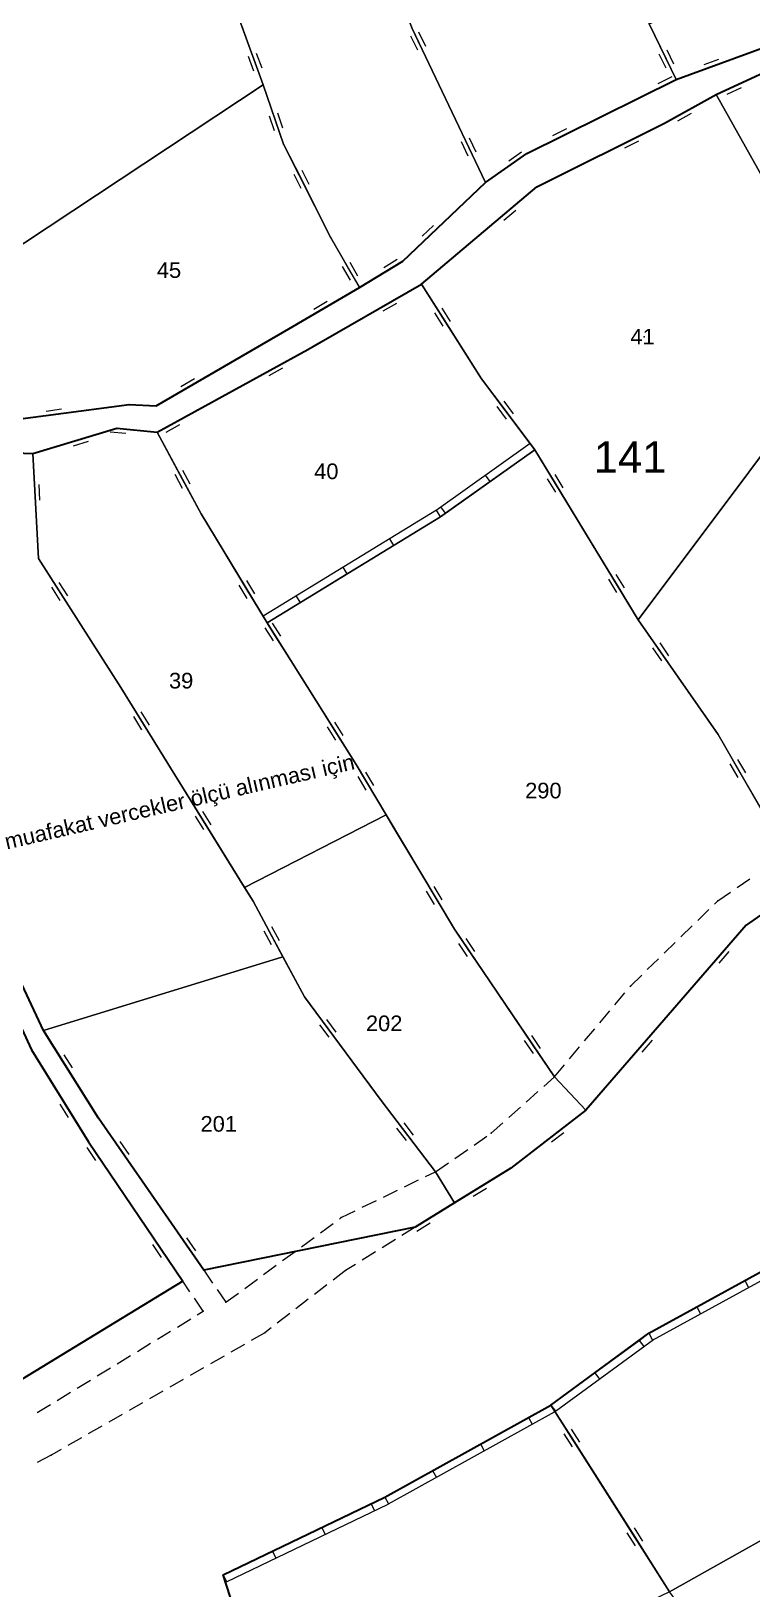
# Model space of a CAD drawing. Header units: millimetres. Extents: x 614452 to 616952, y 4151662 to 4153442.
# Drawn here: x 615193.7 to 615285.9, y 4151844.9 to 4152044.2 of the extents above; entities that cross this region are included whole.
import ezdxf
from ezdxf.xclip import XClip

# ---------------------------------------------------------------- set-up
doc = ezdxf.new("R2010")
doc.units = ezdxf.units.MM
doc.header["$XCLIPFRAME"] = 2
for name, color, linetype, lineweight in [('02_ADA_ALN_YENI', 7, 'Continuous', 30), ('02_ADA_NO_YENI', 18, 'Continuous', 0), ('03_PARSEL_ALN_ESKI', 18, 'Continuous', 0), ('03_PARSEL_ALN_YENI', 171, 'Continuous', 0), ('03_PARSEL_NO_ESKI', 5, 'Continuous', 0), ('03_PARSEL_SNR_YENI', 5, 'Continuous', 0), ('06_DETAY_SNR_PAFTA', 26, 'Continuous', 0), ('07_SNRTIP_GECERLI', 30, 'Continuous', 0), ('07_SNRTIP_SABIT', 18, 'Continuous', 0), ('NOKTA_DETAY_YENI', 171, 'Continuous', 0), ('NOKTA_PARSEL_ESKI', 6, 'Continuous', 0), ('NOKTA_PARSEL_YENI', 30, 'Continuous', 0), ('YENER_NOT', 4, 'Continuous', 0)]:
    doc.layers.add(name, color=color, linetype=linetype, lineweight=lineweight)
doc.styles.get("Standard").update_dxf_attribs({"font": 'Arial'})

# ---------------------------------------------------------------- blocks, each defined once
blk = doc.blocks.new('fggg')
at = {"layer": '02_ADA_ALN_YENI', "color": 252}
for points in [[(615191.71, 4151994.48, 0), (615206.22, 4151996.42, 0), (615209.69, 4151996.22, 0), (615226.66, 4152006.1, 0), (615235.67, 4152011.37, 0), (615241.21, 4152014.76, 0), (615251.82, 4152024.82, 0), (615257.1, 4152028.53, 0), (615276.2, 4152038, 0), (615300.78, 4152046.97, 0)], [(615187, 4151990.39, 0), (615193.9, 4151990.12, 0), (615204.65, 4151993.36, 0), (615209.83, 4151992.88, 0), (615229.07, 4152003.46, 0), (615243.62, 4152011.8, 0), (615258.35, 4152024.25, 0), (615274.68, 4152032.39, 0), (615281.31, 4152036.04, 0), (615301.49, 4152045.41, 0)], [(615292.73, 4151935.07, 0), (615285.12, 4151929.82, 0), (615264.65, 4151906.15, 0), (615264.65, 4151906.15, 0), (615255.05, 4151898.71, 0), (615247.84, 4151894.27, 0), (615242.82, 4151891.15, 0), (615215.77, 4151885.65, 0), (615202.3, 4151905.09, 0), (615195.3, 4151916.33, 0), (615189.13, 4151929.39, 0)], [(615068.14, 4151926.03, 0), (615077.83, 4151929.11, 0), (615084.84, 4151931.93, 0), (615098.22, 4151940.61, 0), (615104.16, 4151943.62, 0), (615114.14, 4151952.99, 0), (615123.59, 4151958.55, 0), (615132.33, 4151968.9, 0), (615146.75, 4151990.29, 0), (615150.45, 4151991.98, 0), (615159.13, 4151992.18, 0), (615160.84, 4151977.64, 0), (615168.36, 4151959.17, 0), (615180.3, 4151938.7, 0), (615187.29, 4151927.87, 0), (615191.02, 4151919.76, 0), (615193.74, 4151913.85, 0), (615201.05, 4151902.08, 0), (615213.08, 4151884.27, 0), (615175.25, 4151861.18, 0), (615152.82, 4151841.86, 0)], [(615298.58, 4151794.31, 0), (615268.62, 4151784.87, 0), (615261.39, 4151779.2, 0), (615261.75, 4151769.87, 0), (615247.87, 4151770.14, 0), (615241.76, 4151779.86, 0), (615245.18, 4151795.31, 0), (615241.26, 4151805.39, 0), (615228.08, 4151813.24, 0), (615223.19, 4151831.37, 0), (615218.26, 4151846.68, 0), (615238.92, 4151856.63, 0), (615260.15, 4151868.41, 0), (615272.68, 4151877.59, 0), (615292.58, 4151888.53, 0)]]:
    blk.add_polyline3d(points, dxfattribs=at)
at = {"layer": '03_PARSEL_ALN_ESKI', "color": 252}
for p in [(615211.53, 4152013.6), (615272.07, 4152005.08), (615231.64, 4151987.86), (615213.08, 4151961.08), (615259.5, 4151947.02), (615239.13, 4151917.24), (615217.99, 4151904.38)]:
    blk.add_point(p, dxfattribs=at)
at = {"layer": '03_PARSEL_ALN_YENI', "color": 252}
for points in [[(615235.1, 4152062.97, 0), (615229.89, 4152076.32, 0), (615226.83, 4152082.78, 0), (615239.02, 4152090.87, 0), (615251.78, 4152099.64, 0), (615257.49, 4152080.32, 0), (615262.25, 4152069, 0), (615268.77, 4152053.13, 0), (615272.71, 4152045.12, 0), (615276.2, 4152038, 0), (615257.1, 4152028.53, 0), (615251.82, 4152024.82, 0), (615242.44, 4152044.49, 0), (615235.1, 4152062.97, 0)], [(615210.14, 4152075.11, 0), (615226.83, 4152082.78, 0), (615229.89, 4152076.32, 0), (615235.1, 4152062.97, 0), (615242.44, 4152044.49, 0), (615251.82, 4152024.82, 0), (615241.21, 4152014.76, 0), (615235.67, 4152011.37, 0), (615232, 4152017.82, 0), (615225.99, 4152029.69, 0), (615223.37, 4152037.3, 0), (615215.47, 4152059.01, 0), (615210.14, 4152075.11, 0)], [(615210.14, 4152075.11, 0), (615215.47, 4152059.01, 0), (615223.37, 4152037.3, 0), (615189.83, 4152015.1, 0), (615189.37, 4152019.19, 0), (615186.6, 4152025.67, 0), (615184.54, 4152029.9, 0), (615183.76, 4152034.43, 0), (615183.06, 4152037.69, 0), (615184.01, 4152046.02, 0), (615180.87, 4152059.85, 0), (615189.44, 4152065.69, 0), (615199.66, 4152070.04, 0), (615210.14, 4152075.11, 0)], [(615312.09, 4152050.66, 0), (615300.78, 4152046.97, 0), (615276.2, 4152038, 0), (615272.71, 4152045.12, 0), (615333.83, 4152070.66, 0), (615339.35, 4152063.74, 0), (615331.4, 4152059.17, 0), (615323.54, 4152056.84, 0), (615312.09, 4152050.66, 0)], [(615313.31, 4152049.01, 0), (615324.07, 4152054.26, 0), (615333.07, 4152056.27, 0), (615340.13, 4152060.92, 0), (615344.07, 4152055.03, 0), (615299.64, 4152006.64, 0), (615294.04, 4152013.76, 0), (615289.41, 4152021.6, 0), (615281.31, 4152036.04, 0), (615301.49, 4152045.41, 0), (615313.31, 4152049.01, 0)], [(615225.99, 4152029.69, 0), (615232, 4152017.82, 0), (615235.67, 4152011.37, 0), (615226.66, 4152006.1, 0), (615209.69, 4151996.22, 0), (615206.22, 4151996.42, 0), (615191.71, 4151994.48, 0), (615191.37, 4152001.58, 0), (615189.83, 4152015.1, 0), (615223.37, 4152037.3, 0), (615225.99, 4152029.69, 0)], [(615258.35, 4152024.25, 0), (615274.68, 4152032.39, 0), (615281.31, 4152036.04, 0), (615289.41, 4152021.6, 0), (615294.04, 4152013.76, 0), (615299.64, 4152006.64, 0), (615271.33, 4151968.87, 0), (615258.1, 4151990.59, 0), (615251.3, 4151999.67, 0), (615243.62, 4152011.8, 0), (615258.35, 4152024.25, 0)], [(615223.89, 4151968.47, 0), (615215.43, 4151982.42, 0), (615209.83, 4151992.88, 0), (615229.07, 4152003.46, 0), (615243.62, 4152011.8, 0), (615251.3, 4151999.67, 0), (615258.1, 4151990.59, 0), (615246.05, 4151982.04, 0), (615223.89, 4151968.47, 0)], [(615271.33, 4151968.87, 0), (615299.64, 4152006.64, 0), (615311.14, 4151990.78, 0), (615322.37, 4151974.61, 0), (615292.73, 4151935.07, 0), (615290.34, 4151938.94, 0), (615281.54, 4151954.18, 0), (615271.33, 4151968.87, 0)], [(615194.63, 4151976.7, 0), (615205.15, 4151960.2, 0), (615221, 4151934.6, 0), (615222.07, 4151932.88, 0), (615225.88, 4151925.76, 0), (615195.3, 4151916.33, 0), (615189.13, 4151929.39, 0), (615183.98, 4151937.42, 0), (615171.51, 4151959.01, 0), (615163.49, 4151977.6, 0), (615162.61, 4151990.04, 0), (615177.05, 4151992.08, 0), (615187, 4151990.39, 0), (615193.9, 4151990.12, 0), (615194.63, 4151976.7, 0)], [(615223.89, 4151968.47, 0), (615235.25, 4151950.37, 0), (615239.09, 4151943.93, 0), (615221, 4151934.6, 0), (615205.15, 4151960.2, 0), (615194.63, 4151976.7, 0), (615193.9, 4151990.12, 0), (615204.65, 4151993.36, 0), (615209.83, 4151992.88, 0), (615215.43, 4151982.42, 0), (615223.89, 4151968.47, 0)], [(615223.89, 4151968.47, 0), (615246.05, 4151982.04, 0), (615258.1, 4151990.59, 0), (615271.33, 4151968.87, 0), (615281.54, 4151954.18, 0), (615290.34, 4151938.94, 0), (615292.73, 4151935.07, 0), (615285.12, 4151929.82, 0), (615264.65, 4151906.15, 0), (615260.62, 4151910.39, 0), (615247.82, 4151929.29, 0), (615239.09, 4151943.93, 0), (615235.25, 4151950.37, 0), (615223.89, 4151968.47, 0)], [(615221, 4151934.6, 0), (615239.09, 4151943.93, 0), (615247.82, 4151929.29, 0), (615260.62, 4151910.39, 0), (615264.65, 4151906.15, 0), (615255.05, 4151898.71, 0), (615247.84, 4151894.27, 0), (615245.4, 4151898.26, 0), (615238.46, 4151907.36, 0), (615228.64, 4151920.61, 0), (615225.88, 4151925.76, 0), (615222.07, 4151932.88, 0), (615221, 4151934.6, 0)], [(615228.64, 4151920.61, 0), (615238.46, 4151907.36, 0), (615245.4, 4151898.26, 0), (615247.84, 4151894.27, 0), (615242.82, 4151891.15, 0), (615215.77, 4151885.65, 0), (615202.3, 4151905.09, 0), (615195.3, 4151916.33, 0), (615225.88, 4151925.76, 0), (615228.64, 4151920.61, 0)], [(615156.2, 4151900.37, 0), (615191.02, 4151919.76, 0), (615193.74, 4151913.85, 0), (615201.05, 4151902.08, 0), (615213.08, 4151884.27, 0), (615175.25, 4151861.18, 0), (615166.03, 4151878.94, 0), (615156.2, 4151900.37, 0)], [(615272.68, 4151877.59, 0), (615292.58, 4151888.53, 0), (615323.91, 4151888.83, 0), (615334.02, 4151888.64, 0), (615338.63, 4151880.06, 0), (615275.34, 4151844.53, 0), (615260.15, 4151868.41, 0), (615272.68, 4151877.59, 0)], [(615333.66, 4151811.05, 0), (615323.55, 4151809.14, 0), (615321.41, 4151809.31, 0), (615317.99, 4151808.94, 0), (615314.03, 4151807.62, 0), (615306.95, 4151802.26, 0), (615296.37, 4151817.96, 0), (615285.24, 4151831.47, 0), (615275.34, 4151844.53, 0), (615338.63, 4151880.06, 0), (615350.59, 4151871.9, 0), (615370.48, 4151851.03, 0), (615385.3, 4151831.77, 0), (615386.72, 4151817.06, 0), (615371.35, 4151826.33, 0), (615353.23, 4151817.9, 0), (615345.86, 4151815.09, 0), (615333.66, 4151811.05, 0)], [(615260.15, 4151868.41, 0), (615275.34, 4151844.53, 0), (615253.25, 4151833.89, 0), (615245.61, 4151829.78, 0), (615237.44, 4151823.5, 0), (615228.08, 4151813.24, 0), (615223.19, 4151831.37, 0), (615218.26, 4151846.68, 0), (615238.92, 4151856.63, 0), (615260.15, 4151868.41, 0)]]:
    blk.add_polyline3d(points, close=True, dxfattribs=at)
at = {"layer": '03_PARSEL_SNR_YENI', "color": 252}
for p, q in [((615220.6, 4152044.91, 0.95), (615222.31, 4152040.21, 0.95)), ((615243.13, 4152041.73, 0.95), (615242.27, 4152043.53, 0.95)), ((615243.21, 4152042.87, 0.95), (615242.44, 4152044.49, 0.95)), ((615244.15, 4152042.21, 0.95), (615243.29, 4152044.02, 0.95)), ((615272.71, 4152045.12, 0.95), (615274.91, 4152040.63, 0.95)), ((615222.49, 4152041.35, 0.95), (615223.18, 4152039.47, 0.95)), ((615245.36, 4152038.36, 0.95), (615243.21, 4152042.87, 0.95)), ((615274.97, 4152041.77, 0.95), (615275.85, 4152039.98, 0.95)), ((615280.9, 4152039.71, 0.95), (615290.29, 4152043.14, 0.95)), ((615221.44, 4152040.96, 0.95), (615222.12, 4152039.08, 0.95)), ((615222.31, 4152040.21, 0.95), (615223.37, 4152037.3, 0.95)), ((615273.96, 4152041.28, 0.95), (615274.84, 4152039.48, 0.95)), ((615274.91, 4152040.63, 0.95), (615276.2, 4152038, 0.95)), ((615276.2, 4152038, 0.95), (615280.9, 4152039.71, 0.95)), ((615279.77, 4152039.9, 0.95), (615281.64, 4152040.58, 0.95)), ((615249.67, 4152029.34, 0.95), (615245.36, 4152038.36, 0.95)), ((615270.54, 4152035.19, 0.95), (615275.02, 4152037.41, 0.95)), ((615273.87, 4152037.47, 0.95), (615275.67, 4152038.36, 0.95)), ((615275.02, 4152037.41, 0.95), (615276.2, 4152038, 0.95)), ((615287.89, 4152039.1, 0.95), (615283.35, 4152036.99, 0.95)), ((615223.37, 4152037.3, 0.95), (615225, 4152032.57, 0.95)), ((615281.31, 4152036.04, 0.95), (615276.93, 4152033.63, 0.95)), ((615283.35, 4152036.99, 0.95), (615281.31, 4152036.04, 0.95)), ((615282.08, 4152034.68, 0.95), (615281.31, 4152036.04, 0.95)), ((615284.5, 4152036.9, 0.95), (615282.68, 4152036.06, 0.95)), ((615225.2, 4152033.7, 0.95), (615225.85, 4152031.8, 0.95)), ((615261.58, 4152030.75, 0.95), (615270.54, 4152035.19, 0.95)), ((615276.93, 4152033.63, 0.95), (615274.68, 4152032.39, 0.95)), ((615278.08, 4152033.62, 0.95), (615276.33, 4152032.66, 0.95)), ((615286.96, 4152025.96, 0.95), (615282.08, 4152034.68, 0.95)), ((615224.14, 4152033.33, 0.95), (615224.79, 4152031.44, 0.95)), ((615225, 4152032.57, 0.95), (615225.99, 4152029.69, 0.95)), ((615260.43, 4152030.81, 0.95), (615262.22, 4152031.7, 0.95)), ((615274.68, 4152032.39, 0.95), (615270.2, 4152030.16, 0.95)), ((615225.99, 4152029.69, 0.95), (615228.25, 4152025.23, 0.95)), ((615249.59, 4152028.19, 0.95), (615248.73, 4152030, 0.95)), ((615250.61, 4152028.68, 0.95), (615249.75, 4152030.48, 0.95)), ((615257.1, 4152028.53, 0.95), (615261.58, 4152030.75, 0.95)), ((615270.2, 4152030.16, 0.95), (615261.25, 4152025.7, 0.95)), ((615271.35, 4152030.1, 0.95), (615269.56, 4152029.21, 0.95)), ((615251.82, 4152024.82, 0.95), (615249.67, 4152029.34, 0.95)), ((615251.82, 4152024.82, 0.95), (615255.91, 4152027.7, 0.95)), ((615254.77, 4152027.59, 0.95), (615256.41, 4152028.74, 0.95)), ((615255.91, 4152027.7, 0.95), (615257.1, 4152028.53, 0.95)), ((615227.29, 4152025.87, 0.95), (615228.2, 4152024.08, 0.95)), ((615228.3, 4152026.37, 0.95), (615229.2, 4152024.59, 0.95)), ((615261.25, 4152025.7, 0.95), (615258.35, 4152024.25, 0.95)), ((615228.25, 4152025.23, 0.95), (615232, 4152017.82, 0.95)), ((615244.84, 4152018.2, 0.95), (615251.82, 4152024.82, 0.95)), ((615258.35, 4152024.25, 0.95), (615254.53, 4152021.02, 0.95)), ((615254.53, 4152021.02, 0.95), (615246.89, 4152014.56, 0.95)), ((615255.66, 4152021.24, 0.95), (615254.13, 4152019.94, 0.95)), ((615232, 4152017.82, 0.95), (615234.47, 4152013.47, 0.95)), ((615241.21, 4152014.76, 0.95), (615244.84, 4152018.2, 0.95)), ((615243.72, 4152017.92, 0.95), (615245.17, 4152019.3, 0.95)), ((615233.49, 4152014.06, 0.95), (615234.48, 4152012.32, 0.95)), ((615234.47, 4152014.62, 0.95), (615235.45, 4152012.88, 0.95)), ((615234.47, 4152013.47, 0.95), (615235.67, 4152011.37, 0.95)), ((615235.67, 4152011.37, 0.95), (615239.93, 4152013.98, 0.95)), ((615238.78, 4152013.94, 0.95), (615240.49, 4152014.98, 0.95)), ((615239.93, 4152013.98, 0.95), (615241.21, 4152014.76, 0.95)), ((615246.89, 4152014.56, 0.95), (615243.62, 4152011.8, 0.95)), ((615243.62, 4152011.8, 0.95), (615239.28, 4152009.31, 0.95)), ((615243.62, 4152011.8, 0.95), (615246.29, 4152007.57, 0.95)), ((615229.83, 4152008.61, 0.95), (615231.55, 4152009.62, 0.95)), ((615230.97, 4152008.63, 0.95), (615235.67, 4152011.37, 0.95)), ((615226.66, 4152006.1, 0.95), (615230.97, 4152008.63, 0.95)), ((615239.28, 4152009.31, 0.95), (615230.6, 4152004.34, 0.95)), ((615240.42, 4152009.32, 0.95), (615238.69, 4152008.33, 0.95)), ((615245.28, 4152008.12, 0.95), (615246.35, 4152006.43, 0.95)), ((615246.23, 4152008.72, 0.95), (615247.3, 4152007.03, 0.95)), ((615246.29, 4152007.57, 0.95), (615251.3, 4151999.67, 0.95)), ((615222.65, 4152003.77, 0.95), (615226.66, 4152006.1, 0.95)), ((615214.01, 4151998.73, 0.95), (615222.65, 4152003.77, 0.95)), ((615229.07, 4152003.46, 0.95), (615224.69, 4152001.05, 0.95)), ((615230.6, 4152004.34, 0.95), (615229.07, 4152003.46, 0.95)), ((615212.86, 4151998.72, 0.95), (615214.59, 4151999.72, 0.95)), ((615224.69, 4152001.05, 0.95), (615215.93, 4151996.23, 0.95)), ((615225.83, 4152001.04, 0.95), (615224.08, 4152000.08, 0.95)), ((615251.3, 4151999.67, 0.95), (615254.3, 4151995.67, 0.95)), ((615209.69, 4151996.22, 0.95), (615214.01, 4151998.73, 0.95)), ((615195.6, 4151995.57, 0.95), (615197.58, 4151995.83, 0.95)), ((615196.66, 4151995.14, 0.95), (615206.22, 4151996.42, 0.95)), ((615206.22, 4151996.42, 0.95), (615209.69, 4151996.22, 0.95)), ((615215.93, 4151996.23, 0.95), (615211.55, 4151993.82, 0.95)), ((615253.25, 4151996.13, 0.95), (615254.44, 4151994.53, 0.95)), ((615254.15, 4151996.81, 0.95), (615255.35, 4151995.2, 0.95)), ((615254.3, 4151995.67, 0.95), (615258.1, 4151990.59, 0.95)), ((615191.71, 4151994.48, 0.95), (615196.66, 4151995.14, 0.95)), ((615211.55, 4151993.82, 0.95), (615209.83, 4151992.88, 0.95)), ((615212.69, 4151993.81, 0.95), (615210.94, 4151992.84, 0.95)), ((615199.86, 4151991.92, 0.95), (615193.9, 4151990.12, 0.95)), ((615200.98, 4151991.67, 0.95), (615199.07, 4151991.09, 0.95)), ((615204.65, 4151993.36, 0.95), (615199.86, 4151991.92, 0.95)), ((615205.8, 4151992.69, 0.95), (615203.81, 4151992.87, 0.95)), ((615204.86, 4151993.34, 0.95), (615204.65, 4151993.36, 0.95)), ((615209.83, 4151992.88, 0.95), (615204.86, 4151993.34, 0.95)), ((615213.07, 4151986.83, 0.95), (615209.83, 4151992.88, 0.95)), ((615193.9, 4151990.12, 0.95), (615188.9, 4151990.31, 0.95)), ((615193.9, 4151990.12, 0.95), (615194.17, 4151985.12, 0.95)), ((615257.52, 4151991.4, 0.95), (615245.47, 4151982.85, 0.95)), ((615258.1, 4151990.59, 0.95), (615252.39, 4151986.54, 0.95)), ((615258.1, 4151990.59, 0.95), (615257.52, 4151991.4, 0.95)), ((615258.1, 4151990.59, 0.95), (615260.7, 4151986.32, 0.95)), ((615214.04, 4151986.21, 0.95), (615213.09, 4151987.97, 0.95)), ((615194.68, 4151986.15, 0.95), (615194.79, 4151984.16, 0.95)), ((615213.05, 4151985.68, 0.95), (615212.1, 4151987.44, 0.95)), ((615215.43, 4151982.42, 0.95), (615213.07, 4151986.83, 0.95)), ((615252.39, 4151986.54, 0.95), (615246.68, 4151982.49, 0.95)), ((615252.39, 4151986.54, 0.95), (615251.81, 4151987.35, 0.95)), ((615259.7, 4151986.88, 0.95), (615260.74, 4151985.17, 0.95)), ((615260.66, 4151987.46, 0.95), (615261.7, 4151985.76, 0.95)), ((615260.7, 4151986.32, 0.95), (615265.91, 4151977.78, 0.95)), ((615194.17, 4151985.12, 0.95), (615194.63, 4151976.7, 0.95)), ((615216.11, 4151981.3, 0.95), (615215.43, 4151982.42, 0.95)), ((615245.52, 4151982.89, 0.95), (615223.36, 4151969.33, 0.95)), ((615246.05, 4151982.04, 0.95), (615240.08, 4151978.38, 0.95)), ((615246.05, 4151982.04, 0.95), (615245.52, 4151982.89, 0.95)), ((615246.68, 4151982.49, 0.95), (615246.05, 4151982.04, 0.95)), ((615246.68, 4151982.49, 0.95), (615246.1, 4151983.3, 0.95)), ((615221.29, 4151972.75, 0.95), (615216.11, 4151981.3, 0.95)), ((615240.08, 4151978.38, 0.95), (615234.11, 4151974.73, 0.95)), ((615240.08, 4151978.38, 0.95), (615239.55, 4151979.24, 0.95)), ((615265.91, 4151977.78, 0.95), (615268.51, 4151973.51, 0.95)), ((615194.63, 4151976.7, 0.95), (615197.32, 4151972.48, 0.95)), ((615234.11, 4151974.73, 0.95), (615233.58, 4151975.58, 0.95)), ((615197.26, 4151973.63, 0.95), (615198.33, 4151971.94, 0.95)), ((615222.29, 4151972.18, 0.95), (615221.26, 4151973.89, 0.95)), ((615234.11, 4151974.73, 0.95), (615228.14, 4151971.07, 0.95)), ((615267.51, 4151974.07, 0.95), (615268.55, 4151972.36, 0.95)), ((615268.47, 4151974.66, 0.95), (615269.51, 4151972.95, 0.95)), ((615196.31, 4151973.02, 0.95), (615197.38, 4151971.33, 0.95)), ((615197.32, 4151972.48, 0.95), (615202.7, 4151964.05, 0.95)), ((615221.33, 4151971.6, 0.95), (615220.29, 4151973.31, 0.95)), ((615223.89, 4151968.47, 0.95), (615221.29, 4151972.75, 0.95)), ((615228.14, 4151971.07, 0.95), (615227.61, 4151971.93, 0.95)), ((615268.51, 4151973.51, 0.95), (615271.33, 4151968.87, 0.95)), ((615228.14, 4151971.07, 0.95), (615223.89, 4151968.47, 0.95)), ((615224.67, 4151966.16, 0.95), (615223.61, 4151967.85, 0.95)), ((615224.62, 4151967.3, 0.95), (615223.89, 4151968.47, 0.95)), ((615225.63, 4151966.76, 0.95), (615224.56, 4151968.45, 0.95)), ((615271.33, 4151968.87, 0.95), (615274.19, 4151964.76, 0.95)), ((615227.28, 4151963.07, 0.95), (615224.62, 4151967.3, 0.95)), ((615274.08, 4151965.91, 0.95), (615275.22, 4151964.26, 0.95)), ((615202.7, 4151964.05, 0.95), (615205.15, 4151960.2, 0.95)), ((615273.16, 4151965.26, 0.95), (615274.3, 4151963.62, 0.95)), ((615274.19, 4151964.76, 0.95), (615279.89, 4151956.55, 0.95)), ((615232.59, 4151954.6, 0.95), (615227.28, 4151963.07, 0.95)), ((615205.15, 4151960.2, 0.95), (615207.78, 4151955.95, 0.95)), ((615206.78, 4151956.5, 0.95), (615207.83, 4151954.8, 0.95)), ((615207.73, 4151957.09, 0.95), (615208.79, 4151955.39, 0.95)), ((615207.78, 4151955.95, 0.95), (615213.05, 4151947.44, 0.95)), ((615233.6, 4151954.05, 0.95), (615232.54, 4151955.75, 0.95)), ((615279.89, 4151956.55, 0.95), (615281.54, 4151954.18, 0.95)), ((615232.65, 4151953.45, 0.95), (615231.59, 4151955.15, 0.95)), ((615235.25, 4151950.37, 0.95), (615232.59, 4151954.6, 0.95)), ((615281.54, 4151954.18, 0.95), (615284.04, 4151949.85, 0.95)), ((615236.53, 4151948.23, 0.95), (615235.25, 4151950.37, 0.95)), ((615283.05, 4151950.44, 0.95), (615284.05, 4151948.71, 0.95)), ((615284.03, 4151951, 0.95), (615285.03, 4151949.27, 0.95)), ((615284.04, 4151949.85, 0.95), (615289.04, 4151941.19, 0.95)), ((615236.56, 4151947.08, 0.95), (615235.53, 4151948.8, 0.95)), ((615237.52, 4151947.66, 0.95), (615236.5, 4151949.37, 0.95)), ((615239.09, 4151943.93, 0.95), (615236.53, 4151948.23, 0.95)), ((615213.05, 4151947.44, 0.95), (615215.68, 4151943.19, 0.95)), ((615214.67, 4151943.75, 0.95), (615215.73, 4151942.05, 0.95)), ((615215.63, 4151944.34, 0.95), (615216.68, 4151942.64, 0.95)), ((615240.14, 4151942.17, 0.95), (615239.09, 4151943.93, 0.95)), ((615215.68, 4151943.19, 0.95), (615220.94, 4151934.69, 0.95)), ((615245.26, 4151933.59, 0.95), (615240.14, 4151942.17, 0.95)), ((615220.94, 4151934.69, 0.95), (615222.07, 4151932.88, 0.95)), ((615245.29, 4151932.44, 0.95), (615244.27, 4151934.16, 0.95)), ((615246.26, 4151933.02, 0.95), (615245.23, 4151934.73, 0.95)), ((615222.07, 4151932.88, 0.95), (615224.43, 4151928.47, 0.95)), ((615247.82, 4151929.29, 0.95), (615245.26, 4151933.59, 0.95)), ((615288.61, 4151932.23, 0.95), (615285.12, 4151929.82, 0.95)), ((615285.12, 4151929.82, 0.95), (615281.85, 4151926.04, 0.95)), ((615223.46, 4151929.09, 0.95), (615224.41, 4151927.32, 0.95)), ((615224.43, 4151928.47, 0.95), (615228.64, 4151920.61, 0.95)), ((615224.45, 4151929.62, 0.95), (615225.4, 4151927.85, 0.95)), ((615249.41, 4151926.95, 0.95), (615247.82, 4151929.29, 0.95)), ((615250.44, 4151926.44, 0.95), (615249.32, 4151928.09, 0.95)), ((615249.51, 4151925.8, 0.95), (615248.38, 4151927.46, 0.95)), ((615252.21, 4151922.81, 0.95), (615249.41, 4151926.95, 0.95)), ((615281.85, 4151926.04, 0.95), (615275.31, 4151918.48, 0.95)), ((615282.93, 4151926.43, 0.95), (615281.62, 4151924.92, 0.95)), ((615191.26, 4151924.87, 0.95), (615195.3, 4151916.33, 0.95)), ((615257.82, 4151914.53, 0.95), (615252.21, 4151922.81, 0.95)), ((615228.64, 4151920.61, 0.95), (615231.62, 4151916.6, 0.95)), ((615193.74, 4151913.85, 0.95), (615191.65, 4151918.39, 0.95)), ((615275.31, 4151918.48, 0.95), (615272.04, 4151914.69, 0.95)), ((615195.3, 4151916.33, 0.95), (615197.94, 4151912.09, 0.95)), ((615230.57, 4151917.06, 0.95), (615231.76, 4151915.46, 0.95)), ((615231.48, 4151917.73, 0.95), (615232.67, 4151916.13, 0.95)), ((615231.62, 4151916.6, 0.95), (615237.57, 4151908.56, 0.95)), ((615198.42, 4151906.32, 0.95), (615193.74, 4151913.85, 0.95)), ((615257.92, 4151913.38, 0.95), (615256.79, 4151915.04, 0.95)), ((615258.85, 4151914.01, 0.95), (615257.73, 4151915.67, 0.95)), ((615260.62, 4151910.39, 0.95), (615257.82, 4151914.53, 0.95)), ((615272.04, 4151914.69, 0.95), (615265.5, 4151907.13, 0.95)), ((615273.12, 4151915.08, 0.95), (615271.81, 4151913.57, 0.95)), ((615197.89, 4151913.23, 0.95), (615198.95, 4151911.53, 0.95)), ((615197.94, 4151912.09, 0.95), (615202.3, 4151905.09, 0.95)), ((615237.57, 4151908.56, 0.95), (615238.46, 4151907.36, 0.95)), ((615198.46, 4151905.18, 0.95), (615197.41, 4151906.88, 0.95)), ((615201.05, 4151902.08, 0.95), (615198.42, 4151906.32, 0.95)), ((615238.46, 4151907.36, 0.95), (615241.5, 4151903.38, 0.95)), ((615264.65, 4151906.15, 0.95), (615260.7, 4151903.09, 0.95)), ((615265.5, 4151907.13, 0.95), (615264.65, 4151906.15, 0.95)), ((615202.3, 4151905.09, 0.95), (615205.15, 4151900.98, 0.95)), ((615240.44, 4151903.83, 0.95), (615241.66, 4151902.25, 0.95)), ((615241.34, 4151904.52, 0.95), (615242.55, 4151902.93, 0.95)), ((615201.89, 4151900.84, 0.95), (615201.05, 4151902.08, 0.95)), ((615205.04, 4151902.12, 0.95), (615206.18, 4151900.48, 0.95)), ((615241.5, 4151903.38, 0.95), (615245.4, 4151898.26, 0.95)), ((615260.7, 4151903.09, 0.95), (615255.05, 4151898.71, 0.95)), ((615261.83, 4151903.25, 0.95), (615260.25, 4151902.03, 0.95)), ((615201.98, 4151899.7, 0.95), (615200.86, 4151901.36, 0.95)), ((615204.68, 4151896.7, 0.95), (615201.89, 4151900.84, 0.95)), ((615205.15, 4151900.98, 0.95), (615210.84, 4151892.76, 0.95)), ((615255.05, 4151898.71, 0.95), (615250.79, 4151896.09, 0.95)), ((615210.28, 4151888.41, 0.95), (615204.68, 4151896.7, 0.95)), ((615250.79, 4151896.09, 0.95), (615247.84, 4151894.27, 0.95)), ((615251.94, 4151896.13, 0.95), (615250.24, 4151895.08, 0.95)), ((615247.84, 4151894.27, 0.95), (615243.59, 4151891.63, 0.95)), ((615210.84, 4151892.76, 0.95), (615213.69, 4151888.65, 0.95)), ((615243.59, 4151891.63, 0.95), (615242.82, 4151891.15, 0.95)), ((615244.74, 4151891.68, 0.95), (615243.04, 4151890.63, 0.95)), ((615210.37, 4151887.27, 0.95), (615209.26, 4151888.93, 0.95)), ((615213.08, 4151884.27, 0.95), (615210.28, 4151888.41, 0.95)), ((615213.58, 4151889.79, 0.95), (615214.72, 4151888.15, 0.95)), ((615213.69, 4151888.65, 0.95), (615215.77, 4151885.65, 0.95)), ((615273.16, 4151876.71, 0.95), (615293.06, 4151887.65, 0.95)), ((615284.95, 4151884.33, 0.95), (615291.08, 4151887.71, 0.95)), ((615278.81, 4151880.96, 0.95), (615284.95, 4151884.33, 0.95)), ((615284.95, 4151884.33, 0.95), (615285.43, 4151883.46, 0.95)), ((615272.68, 4151877.59, 0.95), (615278.81, 4151880.96, 0.95)), ((615278.81, 4151880.96, 0.95), (615279.29, 4151880.09, 0.95)), ((615260.74, 4151867.61, 0.95), (615273.27, 4151876.78, 0.95)), ((615265.79, 4151872.55, 0.95), (615271.44, 4151876.68, 0.95)), ((615271.44, 4151876.68, 0.95), (615272.68, 4151877.59, 0.95)), ((615271.44, 4151876.68, 0.95), (615272.03, 4151875.88, 0.95)), ((615272.68, 4151877.59, 0.95), (615273.16, 4151876.71, 0.95)), ((615260.15, 4151868.41, 0.95), (615265.79, 4151872.55, 0.95)), ((615265.79, 4151872.55, 0.95), (615266.38, 4151871.74, 0.95)), ((615257.29, 4151866.83, 0.95), (615260.15, 4151868.41, 0.95)), ((615260.15, 4151868.41, 0.95), (615262.83, 4151864.2, 0.95)), ((615260.15, 4151868.41, 0.95), (615260.74, 4151867.61, 0.95)), ((615239.41, 4151855.76, 0.95), (615260.63, 4151867.54, 0.95)), ((615251.16, 4151863.43, 0.95), (615257.29, 4151866.83, 0.95)), ((615257.29, 4151866.83, 0.95), (615257.77, 4151865.95, 0.95)), ((615261.82, 4151864.74, 0.95), (615262.89, 4151863.05, 0.95)), ((615262.77, 4151865.34, 0.95), (615263.84, 4151863.65, 0.95)), ((615262.83, 4151864.2, 0.95), (615268.2, 4151855.76, 0.95)), ((615245.04, 4151860.03, 0.95), (615251.16, 4151863.43, 0.95)), ((615251.16, 4151863.43, 0.95), (615251.65, 4151862.55, 0.95)), ((615238.92, 4151856.63, 0.95), (615245.04, 4151860.03, 0.95)), ((615245.04, 4151860.03, 0.95), (615245.53, 4151859.16, 0.95)), ((615237.18, 4151855.79, 0.95), (615238.92, 4151856.63, 0.95)), ((615238.92, 4151856.63, 0.95), (615239.41, 4151855.76, 0.95)), ((615218.69, 4151845.78, 0.95), (615239.36, 4151855.73, 0.95)), ((615230.87, 4151852.76, 0.95), (615237.18, 4151855.79, 0.95)), ((615237.18, 4151855.79, 0.95), (615237.61, 4151854.89, 0.95)), ((615268.2, 4151855.76, 0.95), (615270.88, 4151851.54, 0.95)), ((615224.56, 4151849.72, 0.95), (615230.87, 4151852.76, 0.95)), ((615230.87, 4151852.76, 0.95), (615231.3, 4151851.86, 0.95)), ((615269.87, 4151852.08, 0.95), (615270.95, 4151850.4, 0.95)), ((615270.82, 4151852.69, 0.95), (615271.89, 4151851, 0.95)), ((615270.88, 4151851.54, 0.95), (615275.34, 4151844.53, 0.95)), ((615218.26, 4151846.68, 0.95), (615224.56, 4151849.72, 0.95)), ((615224.56, 4151849.72, 0.95), (615225, 4151848.82, 0.95)), ((615218.26, 4151846.68, 0.95), (615219.79, 4151841.92, 0.95)), ((615218.26, 4151846.68, 0.95), (615218.69, 4151845.78, 0.95))]:
    blk.add_line(p, q, dxfattribs=at)
for p in [(615276.2, 4152038, 615.74), (615276.2, 4152038, 615.74), (615276.2, 4152038, 615.74), (615223.37, 4152037.3, 617.76), (615223.37, 4152037.3, 617.76), (615281.31, 4152036.04, 613.31), (615281.31, 4152036.04, 613.31), (615281.31, 4152036.04, 613.31), (615274.68, 4152032.39, 613.94), (615274.68, 4152032.39, 613.94), (615225.99, 4152029.69, 617.19), (615225.99, 4152029.69, 617.19), (615257.1, 4152028.53, 616.29), (615257.1, 4152028.53, 616.29), (615251.82, 4152024.82, 615.93), (615251.82, 4152024.82, 615.93), (615251.82, 4152024.82, 615.93), (615258.35, 4152024.25, 613.19), (615258.35, 4152024.25, 613.19), (615232, 4152017.82, 615.99), (615232, 4152017.82, 615.99), (615241.21, 4152014.76, 615.01), (615241.21, 4152014.76, 615.01), (615243.62, 4152011.8, 613.3), (615243.62, 4152011.8, 613.3), (615243.62, 4152011.8, 613.3), (615235.67, 4152011.37, 614.85), (615235.67, 4152011.37, 614.85), (615235.67, 4152011.37, 614.85), (615226.66, 4152006.1, 615.18), (615226.66, 4152006.1, 615.18), (615229.07, 4152003.46, 613.4), (615229.07, 4152003.46, 613.4), (615251.3, 4151999.67, 612.44), (615251.3, 4151999.67, 612.44), (615206.22, 4151996.42, 613.99), (615206.22, 4151996.42, 613.99), (615209.69, 4151996.22, 614.26), (615209.69, 4151996.22, 614.26), (615204.65, 4151993.36, 614.62), (615204.65, 4151993.36, 614.62), (615209.83, 4151992.88, 613.84), (615209.83, 4151992.88, 613.84), (615209.83, 4151992.88, 613.84), (615193.9, 4151990.12, 613.05), (615193.9, 4151990.12, 613.05), (615193.9, 4151990.12, 613.05), (615258.1, 4151990.59, 611.07), (615258.1, 4151990.59, 611.07), (615258.1, 4151990.59, 611.07), (615215.43, 4151982.42, 613.03), (615215.43, 4151982.42, 613.03), (615246.05, 4151982.04, 610.27), (615246.05, 4151982.04, 610.27), (615194.63, 4151976.7, 612.86), (615194.63, 4151976.7, 612.86), (615223.89, 4151968.47, 611.72), (615223.89, 4151968.47, 611.72), (615223.89, 4151968.47, 611.72), (615271.33, 4151968.87, 609.8), (615271.33, 4151968.87, 609.8), (615205.15, 4151960.2, 611.18), (615205.15, 4151960.2, 611.18), (615281.54, 4151954.18, 608.91), (615281.54, 4151954.18, 608.91), (615235.25, 4151950.37, 609.45), (615235.25, 4151950.37, 609.45), (615239.09, 4151943.93, 609.45), (615239.09, 4151943.93, 608.89), (615222.07, 4151932.88, 609.28), (615222.07, 4151932.88, 609.28), (615285.12, 4151929.82, 608.73), (615285.12, 4151929.82, 608.73), (615247.82, 4151929.29, 608.89), (615247.82, 4151929.29, 608.89), (615228.64, 4151920.61, 609.14), (615228.64, 4151920.61, 609.14), (615195.3, 4151916.33, 608.9), (615195.3, 4151916.33, 608.9), (615193.74, 4151913.85, 608.75), (615193.74, 4151913.85, 608.75), (615260.62, 4151910.39, 608.65), (615238.46, 4151907.36, 608.38), (615238.46, 4151907.36, 608.38), (615264.65, 4151906.15, 608.35), (615264.65, 4151906.15, 608.35), (615202.3, 4151905.09, 608.79), (615202.3, 4151905.09, 608.79), (615201.05, 4151902.08, 608.56), (615201.05, 4151902.08, 608.56), (615245.4, 4151898.26, 608.43), (615255.05, 4151898.71, 608.85), (615255.05, 4151898.71, 608.85), (615247.84, 4151894.27, 608.52), (615247.84, 4151894.27, 608.52), (615242.82, 4151891.15, 608.16), (615213.08, 4151884.27, 607.96), (615215.77, 4151885.65, 607.99), (615272.68, 4151877.59, 612.08), (615272.68, 4151877.59, 612.08), (615260.15, 4151868.41, 611.67), (615260.15, 4151868.41, 611.67), (615260.15, 4151868.41, 611.67), (615238.92, 4151856.63, 610.84), (615238.92, 4151856.63, 610.84), (615218.26, 4151846.68, 609.71), (615218.26, 4151846.68, 609.71)]:
    blk.add_point(p, dxfattribs=at)
at = {"layer": '06_DETAY_SNR_PAFTA', "color": 252}
for p, q in [((615283.97, 4151934.6, 0.95), (615285.62, 4151935.72, 0.95)), ((615281.49, 4151932.9, 0.95), (615283.14, 4151934.03, 0.95)), ((615278.93, 4151930.4, 0.95), (615280.36, 4151931.8, 0.95)), ((615281.07, 4151932.5, 0.95), (615281.49, 4151932.9, 0.95)), ((615276.78, 4151928.3, 0.95), (615278.21, 4151929.7, 0.95)), ((615274.63, 4151926.21, 0.95), (615276.06, 4151927.6, 0.95)), ((615272.49, 4151924.11, 0.95), (615273.92, 4151925.51, 0.95)), ((615270.25, 4151921.89, 0.95), (615270.34, 4151922.01, 0.95)), ((615270.34, 4151922.01, 0.95), (615271.77, 4151923.41, 0.95)), ((615268.32, 4151919.59, 0.95), (615269.6, 4151921.13, 0.95)), ((615266.4, 4151917.29, 0.95), (615267.68, 4151918.83, 0.95)), ((615264.47, 4151914.99, 0.95), (615265.76, 4151916.52, 0.95)), ((615262.55, 4151912.69, 0.95), (615263.83, 4151914.22, 0.95)), ((615260.62, 4151910.39, 0.95), (615261.91, 4151911.92, 0.95)), ((615259.25, 4151909.17, 0.95), (615260.62, 4151910.39, 0.95)), ((615257.01, 4151907.17, 0.95), (615258.5, 4151908.5, 0.95)), ((615254.77, 4151905.18, 0.95), (615256.26, 4151906.51, 0.95)), ((615252.53, 4151903.18, 0.95), (615254.02, 4151904.51, 0.95)), ((615250.34, 4151901.67, 0.95), (615251.99, 4151902.81, 0.95)), ((615247.87, 4151899.97, 0.95), (615249.52, 4151901.1, 0.95)), ((615244.14, 4151897.65, 0.95), (615245.4, 4151898.26, 0.95)), ((615245.4, 4151898.26, 0.95), (615247.05, 4151899.4, 0.95)), ((615238.75, 4151895.02, 0.95), (615240.54, 4151895.9, 0.95)), ((615241.44, 4151896.33, 0.95), (615243.24, 4151897.21, 0.95)), ((615236.05, 4151893.71, 0.95), (615237.85, 4151894.58, 0.95)), ((615233.11, 4151892.21, 0.95), (615233.35, 4151892.39, 0.95)), ((615233.35, 4151892.39, 0.95), (615235.15, 4151893.27, 0.95)), ((615230.69, 4151890.44, 0.95), (615232.3, 4151891.62, 0.95)), ((615242.82, 4151891.15, 0.95), (615241.12, 4151890.1, 0.95)), ((615225.85, 4151886.89, 0.95), (615227.46, 4151888.07, 0.95)), ((615228.27, 4151888.66, 0.95), (615229.88, 4151889.85, 0.95)), ((615237.72, 4151887.99, 0.95), (615236.02, 4151886.94, 0.95)), ((615240.27, 4151889.57, 0.95), (615238.57, 4151888.52, 0.95)), ((615223.43, 4151885.11, 0.95), (615225.05, 4151886.29, 0.95)), ((615235.17, 4151886.41, 0.95), (615233.88, 4151885.61, 0.95)), ((615214.01, 4151882.89, 0.95), (615213.08, 4151884.27, 0.95)), ((615215.77, 4151885.65, 0.95), (615216.9, 4151884, 0.95)), ((615221.02, 4151883.34, 0.95), (615222.63, 4151884.52, 0.95)), ((615233.88, 4151885.61, 0.95), (615232.3, 4151884.39, 0.95)), ((615215.69, 4151880.41, 0.95), (615214.57, 4151882.07, 0.95)), ((615217.47, 4151883.18, 0.95), (615218.6, 4151881.56, 0.95)), ((615218.6, 4151881.56, 0.95), (615220.21, 4151882.74, 0.95)), ((615229.13, 4151881.95, 0.95), (615227.55, 4151880.72, 0.95)), ((615231.5, 4151883.78, 0.95), (615229.92, 4151882.56, 0.95)), ((615214.95, 4151879.96, 0.95), (615215.69, 4151880.41, 0.95)), ((615226.76, 4151880.11, 0.95), (615225.17, 4151878.89, 0.95)), ((615212.4, 4151878.39, 0.95), (615214.1, 4151879.44, 0.95)), ((615224.38, 4151878.28, 0.95), (615223.57, 4151877.65, 0.95)), ((615207.28, 4151875.26, 0.95), (615208.98, 4151876.31, 0.95)), ((615209.84, 4151876.83, 0.95), (615211.54, 4151877.87, 0.95)), ((615220.97, 4151876.16, 0.95), (615219.23, 4151875.17, 0.95)), ((615223.57, 4151877.65, 0.95), (615221.84, 4151876.66, 0.95)), ((615204.72, 4151873.7, 0.95), (615206.42, 4151874.74, 0.95)), ((615218.37, 4151874.67, 0.95), (615216.63, 4151873.68, 0.95)), ((615202.16, 4151872.13, 0.95), (615203.86, 4151873.18, 0.95)), ((615215.76, 4151873.18, 0.95), (615214.03, 4151872.19, 0.95)), ((615197.04, 4151869, 0.95), (615198.75, 4151870.05, 0.95)), ((615199.6, 4151870.57, 0.95), (615201.31, 4151871.61, 0.95)), ((615210.56, 4151870.2, 0.95), (615208.82, 4151869.2, 0.95)), ((615213.16, 4151871.69, 0.95), (615211.43, 4151870.69, 0.95)), ((615194.48, 4151867.44, 0.95), (615196.19, 4151868.48, 0.95)), ((615207.96, 4151868.71, 0.95), (615206.22, 4151867.71, 0.95)), ((615205.35, 4151867.21, 0.95), (615203.62, 4151866.22, 0.95)), ((615200.15, 4151864.23, 0.95), (615198.41, 4151863.24, 0.95)), ((615202.75, 4151865.72, 0.95), (615201.01, 4151864.73, 0.95)), ((615196.24, 4151862, 0.95), (615194.47, 4151861.08, 0.95)), ((615197.54, 4151862.74, 0.95), (615196.24, 4151862, 0.95))]:
    blk.add_line(p, q, dxfattribs=at)
for p in [(615281.49, 4151932.9, 608.81), (615281.49, 4151932.9, 608.81), (615270.34, 4151922.01, 608.71), (615270.34, 4151922.01, 608.71), (615260.62, 4151910.39, 608.65), (615260.62, 4151910.39, 608.65), (615252.53, 4151903.18, 608.53), (615252.53, 4151903.18, 608.53), (615245.4, 4151898.26, 608.43), (615245.4, 4151898.26, 608.43), (615233.35, 4151892.39, 608.11), (615233.35, 4151892.39, 608.11), (615242.82, 4151891.15, 608.52), (615213.08, 4151884.27, 608.56), (615215.77, 4151885.65, 608.79), (615233.88, 4151885.61, 608.16), (615233.88, 4151885.61, 608.16), (615215.69, 4151880.41, 607.96), (615215.69, 4151880.41, 607.96), (615218.6, 4151881.56, 607.99), (615218.6, 4151881.56, 607.99), (615223.57, 4151877.65, 608.31), (615223.57, 4151877.65, 608.31), (615196.24, 4151862, 607.93), (615196.24, 4151862, 607.93)]:
    blk.add_point(p, dxfattribs=at)
at = {"layer": '07_SNRTIP_GECERLI', "color": 252}
blk.add_line((615242.82, 4151891.15, 610.24), (615247.84, 4151894.27, 608.52), dxfattribs=at)
for points in [[(615189.83, 4152015.1, 0), (615223.37, 4152037.3, 617.76)], [(615271.33, 4151968.87, 609.8), (615299.64, 4152006.64, 609.66)], [(615221, 4151934.6, 0), (615239.09, 4151943.93, 0)], [(615195.3, 4151916.33, 608.9), (615225.88, 4151925.76, 0)], [(615264.65, 4151906.15, 0), (615260.62, 4151910.39, 608.65)], [(615245.4, 4151898.26, 608.43), (615247.84, 4151894.27, 608.52)], [(615215.77, 4151885.65, 0), (615242.82, 4151891.15, 0)], [(615213.08, 4151884.27, 0), (615175.25, 4151861.18, 0)], [(615275.34, 4151844.53, 614.39), (615338.63, 4151880.06, 616.74)]]:
    blk.add_polyline3d(points, dxfattribs=at)
at = {"layer": '07_SNRTIP_SABIT', "color": 252}
for points in [[(615226.83, 4152082.78, 625.21), (615229.89, 4152076.32, 623.29), (615235.1, 4152062.97, 620.78), (615242.44, 4152044.49, 617.31), (615251.82, 4152024.82, 615.93)], [(615210.14, 4152075.11, 624.53), (615215.47, 4152059.01, 621.3), (615223.37, 4152037.3, 617.76)], [(615276.2, 4152038, 615.74), (615300.78, 4152046.97, 614.48), (615312.09, 4152050.66, 613.95), (615323.54, 4152056.84, 613.46), (615331.4, 4152059.17, 613.22), (615339.35, 4152063.74, 613.62)], [(615281.31, 4152036.04, 613.31), (615301.49, 4152045.41, 613.58), (615313.31, 4152049.01, 613.45), (615324.07, 4152054.26, 613.49), (615333.07, 4152056.27, 613.43), (615340.13, 4152060.92, 613.23)], [(615276.2, 4152038, 615.74), (615272.71, 4152045.12, 0)], [(615251.82, 4152024.82, 615.93), (615257.1, 4152028.53, 616.29), (615276.2, 4152038, 615.74)], [(615235.67, 4152011.37, 614.85), (615232, 4152017.82, 615.99), (615225.99, 4152029.69, 617.19), (615223.37, 4152037.3, 617.76)], [(615243.62, 4152011.8, 613.3), (615258.35, 4152024.25, 613.19), (615274.68, 4152032.39, 613.94), (615281.31, 4152036.04, 613.31)], [(615281.31, 4152036.04, 613.31), (615289.41, 4152021.6, 612.1), (615294.04, 4152013.76, 610.45)], [(615235.67, 4152011.37, 614.85), (615241.21, 4152014.76, 615.01), (615251.82, 4152024.82, 615.93)], [(615209.83, 4151992.88, 613.84), (615229.07, 4152003.46, 613.4), (615243.62, 4152011.8, 613.3)], [(615243.62, 4152011.8, 613.3), (615251.3, 4151999.67, 612.44), (615258.1, 4151990.59, 611.07)], [(615191.71, 4151994.48, 615.28), (615206.22, 4151996.42, 613.99), (615209.69, 4151996.22, 614.26), (615226.66, 4152006.1, 615.18), (615235.67, 4152011.37, 614.85)], [(615162.61, 4151990.04, 616.21), (615177.05, 4151992.08, 613.53), (615187, 4151990.39, 613.59), (615193.9, 4151990.12, 613.05)], [(615193.9, 4151990.12, 613.05), (615204.65, 4151993.36, 614.62), (615209.83, 4151992.88, 613.84)], [(615209.83, 4151992.88, 613.84), (615215.43, 4151982.42, 613.03), (615223.89, 4151968.47, 611.72)], [(615162.61, 4151990.04, 616.21), (615163.49, 4151977.6, 613), (615171.51, 4151959.01, 611.92), (615183.98, 4151937.42, 609.7), (615189.13, 4151929.39, 609.05), (615195.3, 4151916.33, 608.9)], [(615193.9, 4151990.12, 613.05), (615194.63, 4151976.7, 612.86), (615205.15, 4151960.2, 611.18), (615221, 4151934.6, 611.18)], [(615223.89, 4151968.47, 611.72), (615246.05, 4151982.04, 610.27), (615258.1, 4151990.59, 611.07)], [(615258.1, 4151990.59, 611.07), (615271.33, 4151968.87, 609.8)], [(615239.09, 4151943.93, 0), (615235.25, 4151950.37, 609.45), (615223.89, 4151968.47, 611.72)], [(615271.33, 4151968.87, 609.8), (615281.54, 4151954.18, 608.91), (615290.34, 4151938.94, 608.84)], [(615260.62, 4151910.39, 608.65), (615247.82, 4151929.29, 608.89), (615239.09, 4151943.93, 608.89)], [(615221, 4151934.6, 0), (615222.07, 4151932.88, 609.28), (615225.88, 4151925.76, 609.14)], [(615264.65, 4151906.15, 608.35), (615285.12, 4151929.82, 608.73), (615292.73, 4151935.07, 609.27)], [(615225.88, 4151925.76, 609.14), (615228.64, 4151920.61, 0), (615238.46, 4151907.36, 608.38), (615245.4, 4151898.26, 608.43)], [(615191.02, 4151919.76, 0), (615193.74, 4151913.85, 608.75), (615201.05, 4151902.08, 608.56), (615213.08, 4151884.27, 608.56)], [(615195.3, 4151916.33, 608.9), (615202.3, 4151905.09, 608.79), (615215.77, 4151885.65, 608.79)], [(615264.65, 4151906.15, 608.35), (615255.05, 4151898.71, 608.85), (615247.84, 4151894.27, 608.52)], [(615260.15, 4151868.41, 611.67), (615272.68, 4151877.59, 612.08), (615292.58, 4151888.53, 612.81)], [(615218.26, 4151846.68, 609.71), (615238.92, 4151856.63, 610.84), (615260.15, 4151868.41, 611.67)], [(615260.15, 4151868.41, 611.67), (615275.34, 4151844.53, 614.39)], [(615228.08, 4151813.24, 613.1), (615223.19, 4151831.37, 610.78), (615218.26, 4151846.68, 609.71)]]:
    blk.add_polyline3d(points, dxfattribs=at)
at = {"layer": 'NOKTA_DETAY_YENI', "color": 252}
for p in [(615281.49, 4151932.9, 608.81), (615270.34, 4151922.01, 608.71), (615252.53, 4151903.18, 608.53), (615233.35, 4151892.39, 608.11), (615233.88, 4151885.61, 608.16), (615215.69, 4151880.41, 607.96), (615218.6, 4151881.56, 607.99), (615223.57, 4151877.65, 608.31), (615196.24, 4151862, 607.93)]:
    blk.add_point(p, dxfattribs=at)
at = {"layer": 'NOKTA_PARSEL_ESKI', "color": 252}
blk.add_point((615242.82, 4151891.15), dxfattribs=at)
at = {"layer": 'NOKTA_PARSEL_YENI', "color": 252}
for p in [(615276.2, 4152038, 615.74), (615223.37, 4152037.3, 617.76), (615281.31, 4152036.04, 613.31), (615274.68, 4152032.39, 613.94), (615225.99, 4152029.69, 617.19), (615257.1, 4152028.53, 616.29), (615251.82, 4152024.82, 615.93), (615258.35, 4152024.25, 613.19), (615232, 4152017.82, 615.99), (615241.21, 4152014.76, 615.01), (615243.62, 4152011.8, 613.3), (615235.67, 4152011.37, 614.85), (615226.66, 4152006.1, 615.18), (615229.07, 4152003.46, 613.4), (615251.3, 4151999.67, 612.44), (615206.22, 4151996.42, 613.99), (615209.69, 4151996.22, 614.26), (615204.65, 4151993.36, 614.62), (615209.83, 4151992.88, 613.84), (615193.9, 4151990.12, 613.05), (615258.1, 4151990.59, 611.07), (615215.43, 4151982.42, 613.03), (615246.05, 4151982.04, 610.27), (615194.63, 4151976.7, 612.86), (615223.89, 4151968.47, 611.72), (615271.33, 4151968.87, 609.8), (615205.15, 4151960.2, 611.18), (615281.54, 4151954.18, 608.91), (615235.25, 4151950.37, 609.45), (615239.09, 4151943.93), (615221, 4151934.6), (615222.07, 4151932.88, 609.28), (615285.12, 4151929.82, 608.73), (615247.82, 4151929.29, 608.89), (615225.88, 4151925.76, 609.14), (615228.64, 4151920.61), (615195.3, 4151916.33, 608.9), (615193.74, 4151913.85, 608.75), (615260.62, 4151910.39, 608.65), (615238.46, 4151907.36, 608.38), (615264.65, 4151906.15, 608.35), (615202.3, 4151905.09, 608.79), (615201.05, 4151902.08, 608.56), (615245.4, 4151898.26, 608.43), (615255.05, 4151898.71, 608.85), (615247.84, 4151894.27, 608.52), (615213.08, 4151884.27), (615215.77, 4151885.65), (615272.68, 4151877.59, 612.08), (615260.15, 4151868.41, 611.67), (615238.92, 4151856.63, 610.84), (615218.26, 4151846.68, 609.71)]:
    blk.add_point(p, dxfattribs=at)
at = {"layer": '02_ADA_NO_YENI', "color": 252}
blk.add_text('141', height=4, dxfattribs=at).set_placement((615265.63, 4151987.69))
at = {"layer": '03_PARSEL_NO_ESKI', "color": 252}
for s, p in [('45', (615209.78, 4152012.6)), ('41', (615270.32, 4152004.08)), ('40', (615229.89, 4151986.86)), ('39', (615211.33, 4151960.08)), ('290', (615256.87, 4151946.02)), ('202', (615236.51, 4151916.24)), ('201', (615215.36, 4151903.38))]:
    blk.add_text(s, height=2, dxfattribs=at).set_placement(p)
at = {"layer": 'YENER_NOT', "color": 252}
blk.add_text('muafakat vercekler ölçü alınması için', height=2, rotation=12.9946, dxfattribs=at).set_placement((615190.58, 4151939.48))

msp = doc.modelspace()

# ---------------------------------------------------------------- block references
ref = msp.add_blockref('fggg', (0, 0))
XClip(ref).set_block_clipping_path([(615240.7433106549, 4153442.5), (615240.7433106545, 4152542.5), (614452.5, 4152542.5), (614452.5, 4151662.5), (616764.340303037, 4151662.5), (616764.340303037, 4152542.5), (616327.5, 4152542.5), (616327.5, 4153442.5)])

doc.saveas('drawing.dxf')
